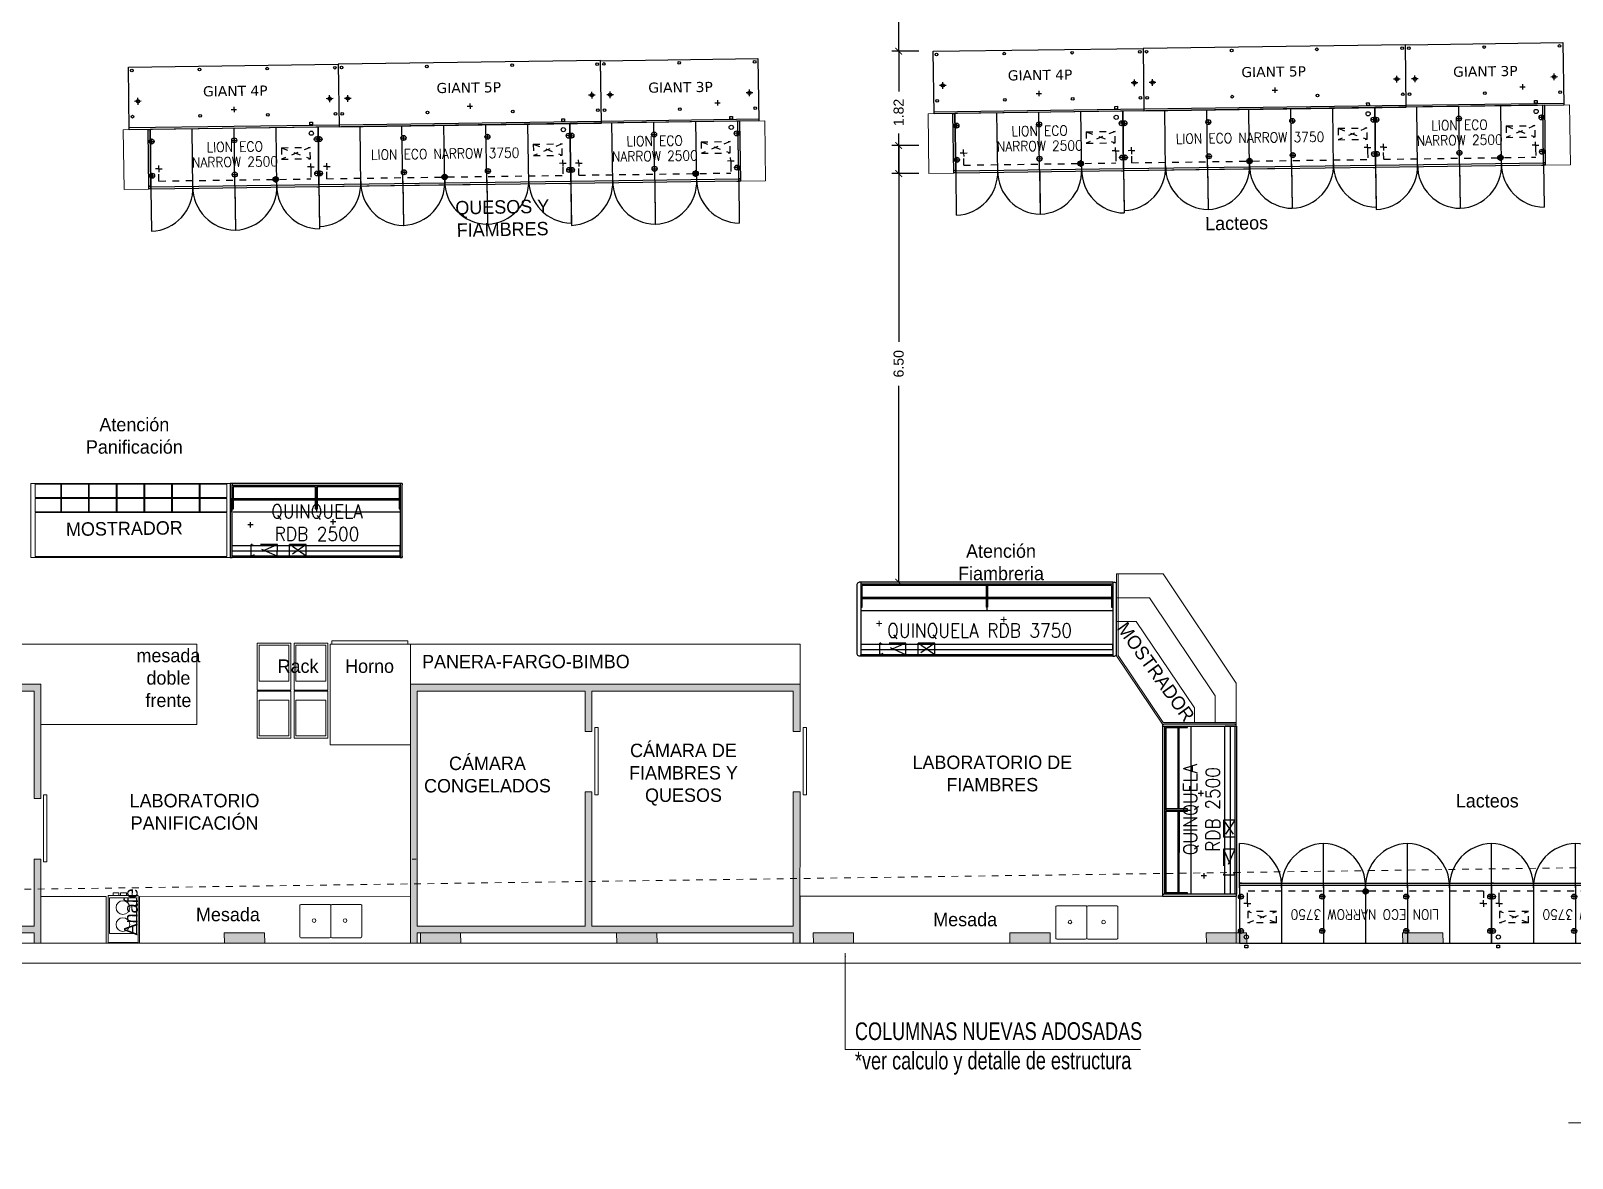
# Model space of a CAD drawing. Header units: inches. Extents: x 39 to 176, y 91 to 193.
# Drawn here: x 110.66 to 133.61, y 111.69 to 128.47 of the extents above; entities that cross this region are included whole.
import ezdxf
from ezdxf import colors
from ezdxf.entities.mleader import LeaderData, LeaderLine
from ezdxf.enums import TextEntityAlignment as Align
from ezdxf.math import Vec2, Vec3

# ---------------------------------------------------------------- set-up
doc = ezdxf.new("R2010")
doc.units = ezdxf.units.IN
doc.header["$MEASUREMENT"] = 0
for name, pattern in [('ACAD_ISO07W100', [3, 0, -3]), ('DASHED2', [0.375, 0.25, -0.125]), ('TRATTEGGIATA', [0.75, 0.5, -0.25]), ('TRATTEGGIATA2', [0.375, 0.25, -0.125])]:
    doc.linetypes.add(name, pattern=pattern)
for name, color, linetype, lineweight in [('00.EE. Cotas  0.05', 2, 'Continuous', 5), ('00.EE. Hach Gris 0.09', 252, 'Continuous', 9), ('00.EE. Hach Gris Oscuro 0.09', 252, 'Continuous', 9), ('00.EE. Hach rojo 0.13', 10, 'Continuous', 13), ('00.EE. Muebles 0.05', 6, 'Continuous', 5), ('00.EE. Proyecciones 0.09', 24, 'DASHED2', 9), ('00.EE. Textos 0.05', 7, 'Continuous', 5), ('000.mARQ. Hach Gris Oscur. 0.05', 252, 'Continuous', 5)]:
    doc.layers.add(name, color=color, linetype=linetype, lineweight=lineweight)
for name, color, linetype in [('BANCHI', 3, 'Continuous'), ('COSTAN-EXH-BLK-EXTERIOR', 3, 'Continuous'), ('COSTAN-EXH-COTAS', 7, 'Continuous'), ('COSTAN-EXH-Desagues', 1, 'Continuous'), ('DESAGUE', 4, 'TRATTEGGIATA'), ('DESAGUE AL PISO', 1, 'Continuous'), ('DESAGUE MAQUINA', 3, 'Continuous'), ('DESAGUE PISO', 7, 'TRATTEGGIATA'), ('ENTRADA DE FRIO', 2, 'Continuous'), ('GABINETE', 5, 'Continuous'), ('GOP', 1, 'Continuous'), ('LATERALES', 3, 'Continuous'), ('PATAS', 6, 'Continuous'), ('QUADRO_ELETTRICO', 8, 'Continuous'), ('SCARICHI', 3, 'Continuous'), ('TESTI20', 3, 'Continuous'), ('TETTO', 3, 'TRATTEGGIATA')]:
    doc.layers.add(name, color=color, linetype=linetype)
doc.styles.add('1_100', font='', dxfattribs={"height": 0.15})
doc.styles.add('1_500', font='', dxfattribs={"height": 1})
doc.styles.add('1_75', font='', dxfattribs={"height": 0.15})
doc.styles.add('numerorotulo', font='')
doc.styles.add('ROMANS20', font='romans.shx', dxfattribs={"width": 0.9, "height": 2})
doc.styles.get("Standard").update_dxf_attribs({"font": 'arial.ttf'})
doc.styles.add('TESTI15', font='romans.shx', dxfattribs={"width": 0.9, "height": 1.5})
doc.styles.get('1_100').set_extended_font_data('Arial Unicode MS')
doc.styles.get('1_500').set_extended_font_data('Arial Unicode MS')
doc.styles.get('1_75').set_extended_font_data('Arial Unicode MS')
doc.styles.get('numerorotulo').set_extended_font_data('Arial Black')
doc.dimstyles.new('1_100', dxfattribs={"dimtxt": 0.2, "dimasz": 0.1, "dimexe": 0.1, "dimexo": 0.1, "dimgap": 0.1, "dimtad": 0, "dimzin": 0, "dimdsep": 46, "dimtxsty": '1_100', "dimblk": 'ARCHTICK', "dimcen": 0.1, "dimadec": 0, "dimazin": 0, "dimtfac": 1, "dimtix": 1, "dimtmove": 2, "dimatfit": 3, "dimldrblk": 'OBLIQUE', "dimfxl": 1, "dimtolj": 1, "dimtzin": 0, "dimarcsym": 0})
doc.dimstyles.new('1_75', dxfattribs={"dimtxt": 0.15, "dimasz": 0.06, "dimexe": 0.075, "dimexo": 0.075, "dimgap": 0.075, "dimtad": 0, "dimzin": 0, "dimdsep": 46, "dimtxsty": '1_75', "dimblk": 'ARCHTICK', "dimcen": 0.075, "dimaunit": 1, "dimadec": 5, "dimazin": 0, "dimtfac": 1, "dimtix": 1, "dimtmove": 2, "dimatfit": 3, "dimfxl": 1, "dimtolj": 1, "dimtzin": 0, "dimarcsym": 0})

# ---------------------------------------------------------------- blocks, each defined once
blk = doc.blocks.new('COSTAN-REFERENCIA DE DESAGÜES')
at = {"layer": 'COSTAN-EXH-Desagues'}
blk.add_hatch(color=256, dxfattribs=at).paths.add_polyline_path([(40, 0, 1), (-40, 0, 1)])
blk.add_circle((0, 0), 40, dxfattribs=at)
blk = doc.blocks.new('LI_TL1_N_ECO 375')
at = {"layer": 'COSTAN-EXH-COTAS', "color": 1}
for p, q in [((625, -890), (625, 0)), ((1250, -855), (1250, 0)), ((1875, -890), (1875, 0)), ((2500, -855), (2500, 0)), ((3125, -890), (3125, 0)), ((3750, -855), (3750, 0))]:
    blk.add_line(p, q, dxfattribs=at)
at = {"layer": 'COSTAN-EXH-Desagues'}
for p, q in [((0, -855), (0, -1480)), ((1250, -820), (1250, -1480)), ((1250, -855), (1250, -1480)), ((2500, -820), (2500, -1480)), ((2500, -855), (2500, -1480)), ((3750, -820), (3750, -1480)), ((3750, -855), (3750, -1480))]:
    blk.add_line(p, q, dxfattribs=at)
for centre, start, end in [((-17, -838), 271.5602, 1.5602), ((1267, -838), 178.4398, 268.4398), ((1233, -838), 271.5602, 1.5602), ((2517, -838), 178.4398, 268.4398), ((2483, -838), 271.5602, 1.5602), ((3767, -838), 178.4398, 268.4398)]:
    blk.add_arc(centre, 643, start, end, dxfattribs=at)
at = {"layer": 'DESAGUE'}
for p, q in [((122, -770), (122, -645)), ((3635, -645), (3635, -770)), ((122, -770), (3635, -770))]:
    blk.add_line(p, q, dxfattribs=at)
at = {"layer": 'DESAGUE MAQUINA'}
for p, q in [((122, -590), (72, -590)), ((122, -590), (122, -540)), ((122, -590), (122, -640)), ((122, -590), (172, -590)), ((3635, -590), (3585, -590)), ((3635, -590), (3635, -540)), ((3635, -590), (3635, -640)), ((3635, -590), (3685, -590))]:
    blk.add_line(p, q, dxfattribs=at)
at = {"layer": 'DESAGUE PISO'}
for p, q in [((1925, -770), (1825, -770)), ((1875, -720), (1875, -820))]:
    blk.add_line(p, q, dxfattribs=at)
at = {"layer": 'ENTRADA DE FRIO'}
blk.add_lwpolyline([(3630, 73), (3670, 73), (3670, 33), (3630, 33)], close=True, dxfattribs=at)
blk.add_circle((3650, -90), 31, dxfattribs=at)
at = {"layer": 'GABINETE'}
for p, q in [((3750, 0), (0, 0)), ((0, 0), (0, -855)), ((0, -855), (3750, -855)), ((2500, -890), (0, -890))]:
    blk.add_line(p, q, dxfattribs=at)
at = {"layer": 'LATERALES', "color": 3, "linetype": 'ByBlock'}
blk.add_line((3750, -890), (0, -890), dxfattribs=at)
at = {"layer": 'LATERALES'}
blk.add_line((3720, -890), (3750, -890), dxfattribs=at)
at = {"layer": 'PATAS'}
for p, q in [((-18, -180), (58, -180)), ((20, -142), (20, -218)), ((1232, -180), (1308, -180)), ((1270, -142), (1270, -218)), ((2482, -180), (2558, -180)), ((2520, -142), (2520, -218)), ((3768, -180), (3692, -180)), ((3730, -142), (3730, -218)), ((20, -652), (20, -728)), ((1270, -652), (1270, -728)), ((2520, -652), (2520, -728)), ((3730, -652), (3730, -728)), ((-18, -690), (58, -690)), ((1232, -690), (1308, -690)), ((2482, -690), (2558, -690)), ((3768, -690), (3692, -690))]:
    blk.add_line(p, q, dxfattribs=at)
for centre in [(20, -180), (1270, -180), (2520, -180), (3730, -180), (20, -690), (1270, -690), (2520, -690), (3730, -690)]:
    blk.add_circle(centre, 37.6, dxfattribs=at)
at = {"layer": 'QUADRO_ELETTRICO', "linetype": 'TRATTEGGIATA2'}
for p, q in [((3200, -300), (3630, -300)), ((3200, -300), (3630, -470)), ((3630, -300), (3200, -470)), ((3200, -300), (3200, -470)), ((3630, -470), (3630, -300)), ((3200, -470), (3630, -470))]:
    blk.add_line(p, q, dxfattribs=at)
at = {"layer": 'COSTAN-EXH-Desagues'}
blk.add_blockref('COSTAN-REFERENCIA DE DESAGÜES', (1875, -770), dxfattribs=at)
at = {"layer": 'TESTI20', "style": 'TESTI15', "width": 0.9}
blk.add_text('LION ECO NARROW 3750', height=148, dxfattribs=at).set_placement((1887, -423), align=Align.MIDDLE)
blk = doc.blocks.new('LI_TL1_N_ ECO 250')
at = {"layer": 'COSTAN-EXH-COTAS', "color": 1}
for p, q in [((625, -890), (625, 0)), ((1250, -855), (1250, 0)), ((1875, -890), (1875, 0)), ((2500, -855), (2500, 0))]:
    blk.add_line(p, q, dxfattribs=at)
at = {"layer": 'COSTAN-EXH-Desagues'}
for p, q in [((0, -855), (0, -890)), ((0, -890), (0, -1515)), ((1250, -855), (1250, -1515)), ((1250, -890), (1250, -1515)), ((2500, -855), (2500, -1515))]:
    blk.add_line(p, q, dxfattribs=at)
for centre, start, end in [((-17, -873), 271.5602, 1.5602), ((1267, -873), 178.4398, 268.4398), ((1233, -873), 271.5602, 1.5602), ((2517, -873), 178.4398, 268.4398)]:
    blk.add_arc(centre, 643, start, end, dxfattribs=at)
at = {"layer": 'DESAGUE'}
for p, q in [((122, -770), (122, -645)), ((2385, -645), (2385, -770)), ((122, -770), (2385, -770))]:
    blk.add_line(p, q, dxfattribs=at)
at = {"layer": 'DESAGUE MAQUINA'}
for p, q in [((122, -590), (72, -590)), ((122, -590), (122, -540)), ((122, -590), (122, -640)), ((122, -590), (172, -590)), ((2385, -590), (2335, -590)), ((2385, -590), (2385, -540)), ((2385, -590), (2385, -640)), ((2385, -590), (2435, -590))]:
    blk.add_line(p, q, dxfattribs=at)
at = {"layer": 'DESAGUE PISO'}
for p, q in [((1910, -770), (1810, -770)), ((1860, -720), (1860, -820))]:
    blk.add_line(p, q, dxfattribs=at)
at = {"layer": 'ENTRADA DE FRIO'}
blk.add_lwpolyline([(2380, 73), (2420, 73), (2420, 33), (2380, 33)], close=True, dxfattribs=at)
blk.add_circle((2400, -90), 31, dxfattribs=at)
at = {"layer": 'GABINETE'}
for p, q in [((2500, 0), (0, 0)), ((0, 0), (0, -855)), ((0, -855), (2500, -855)), ((2500, -890), (0, -890))]:
    blk.add_line(p, q, dxfattribs=at)
at = {"layer": 'LATERALES'}
for p, q in [((2500, -890), (0, -890)), ((2470, -890), (2500, -890))]:
    blk.add_line(p, q, dxfattribs=at)
at = {"layer": 'PATAS'}
for p, q in [((-18, -180), (58, -180)), ((20, -142), (20, -218)), ((1212, -180), (1288, -180)), ((1250, -142), (1250, -218)), ((2518, -180), (2442, -180)), ((2480, -142), (2480, -218)), ((20, -652), (20, -728)), ((1250, -652), (1250, -728)), ((2480, -652), (2480, -728)), ((-18, -690), (58, -690)), ((1212, -690), (1288, -690)), ((2518, -690), (2442, -690))]:
    blk.add_line(p, q, dxfattribs=at)
for centre in [(20, -180), (1250, -180), (2480, -180), (20, -690), (1250, -690), (2480, -690)]:
    blk.add_circle(centre, 37.6, dxfattribs=at)
at = {"layer": 'QUADRO_ELETTRICO', "linetype": 'TRATTEGGIATA2'}
for p, q in [((1950, -300), (2380, -300)), ((1950, -300), (2380, -470)), ((2380, -300), (1950, -470)), ((1950, -300), (1950, -470)), ((2380, -470), (2380, -300)), ((1950, -470), (2380, -470))]:
    blk.add_line(p, q, dxfattribs=at)
at = {"layer": 'COSTAN-EXH-Desagues'}
blk.add_blockref('COSTAN-REFERENCIA DE DESAGÜES', (1860, -770), dxfattribs=at)
at = {"layer": 'TESTI20', "style": 'TESTI15', "width": 0.9}
for s, p in [('LION ECO', (1257, -276)), ('NARROW 2500', (1257, -501))]:
    blk.add_text(s, height=148, dxfattribs=at).set_placement(p, align=Align.MIDDLE)
blk = doc.blocks.new('LI_TL1_N_SX_30')
at = {"layer": 'BANCHI'}
blk.add_line((0, -8.5), (-0.15, -8.5), dxfattribs=at)
blk.add_lwpolyline([(0, -8.85), (-0.3, -8.85, 1.330334), (-0.3, -8.85), (-0.3, 0), (0, 0)], format="xyb", dxfattribs=at)
blk.add_arc((-0.15, -8.35), 0.15, 180, 270, dxfattribs=at)
at = {"layer": 'GOP'}
for p in [(0, -8.45), (0, -8.5)]:
    blk.add_line(p, (0, 0), dxfattribs=at)
at = {"layer": 'TETTO'}
blk.add_line((0, -8.85), (0, -8.45), dxfattribs=at)
blk = doc.blocks.new('LI_TL1_N_DX_30')
at = {"layer": 'BANCHI'}
blk.add_line((0, -8.5), (0.15, -8.5), dxfattribs=at)
blk.add_lwpolyline([(0, -8.85), (0.3, -8.85, -1.330334), (0.3, -8.85), (0.3, 0), (0, 0)], format="xyb", dxfattribs=at)
blk.add_arc((0.15, -8.35), 0.15, 270, 0, dxfattribs=at)
at = {"layer": 'GOP'}
for p in [(0, -8.45), (0, -8.5)]:
    blk.add_line(p, (0, 0), dxfattribs=at)
at = {"layer": 'TETTO'}
blk.add_line((0, -8.85), (0, -8.45), dxfattribs=at)
blk = doc.blocks.new('PIAZZOLLA LAT INT')
at = {"layer": 'BANCHI'}
for p, q in [((0, 0), (0, -1080)), ((30, 0), (0, 0)), ((30, -1100), (30, 0)), ((0, -1100), (0, -1080)), ((0, -1100), (30, -1100))]:
    blk.add_line(p, q, dxfattribs=at)
blk = doc.blocks.new('POSICION DE DESAGUE')
for p, q in [((-40, 0), (40, 0)), ((0, 40), (0, -40))]:
    blk.add_line(p, q)
blk = doc.blocks.new('DHGGFDH')
at = {"layer": 'BANCHI'}
for p, q in [((1279.397, 262.421), (1279.396, 261.996)), ((1281.927, 262.38), (1279.427, 262.389)), ((1280.666, 262.367), (1279.438, 262.371)), ((1279.444, 262.046), (1279.445, 262.371)), ((1280.659, 262.367), (1279.445, 262.371)), ((1280.659, 262.367), (1280.658, 262.042)), ((1280.677, 262.367), (1280.676, 261.992)), ((1281.909, 262.362), (1280.681, 262.367)), ((1280.694, 262.042), (1280.695, 262.367)), ((1281.909, 262.362), (1280.695, 262.367)), ((1281.909, 262.362), (1281.908, 262.037)), ((1279.426, 262.046), (1279.444, 262.046)), ((1280.658, 262.188), (1279.432, 262.193)), ((1280.658, 262.17), (1279.432, 262.175)), ((1280.658, 262.042), (1280.676, 262.042)), ((1280.676, 262.042), (1280.694, 262.042)), ((1281.921, 262.184), (1280.694, 262.188)), ((1281.921, 262.166), (1280.694, 262.17)), ((1281.908, 262.037), (1281.926, 262.037)), ((1280.676, 261.992), (1279.437, 261.996)), ((1281.926, 261.987), (1280.676, 261.992)), ((1281.923, 261.312), (1279.423, 261.321)), ((1281.924, 261.486), (1279.424, 261.495)), ((1281.924, 261.406), (1279.424, 261.415)), ((1281.923, 261.332), (1281.923, 261.312)), ((1281.953, 261.332), (1281.953, 261.312))]:
    blk.add_line(p, q, dxfattribs=at)
at = {"layer": 'COSTAN-EXH-Desagues'}
for p, q in [((1281.927, 262.412), (1279.427, 262.421)), ((1281.927, 262.412), (1281.752, 262.413)), ((1281.923, 261.332), (1281.924, 261.406)), ((1281.924, 261.406), (1281.924, 261.48))]:
    blk.add_line(p, q, dxfattribs=at)
at = {"layer": 'GOP'}
for p, q in [((1281.927, 262.412), (1281.923, 261.332)), ((1281.923, 261.332), (1279.423, 261.341))]:
    blk.add_line(p, q, dxfattribs=at)
at = {"layer": 'QUADRO_ELETTRICO', "linetype": 'TRATTEGGIATA2'}
for p, q in [((1279.703, 261.34), (1279.704, 261.51)), ((1280.094, 261.509), (1279.703, 261.34)), ((1280.093, 261.339), (1279.703, 261.34)), ((1280.094, 261.509), (1279.704, 261.51)), ((1280.093, 261.339), (1279.704, 261.51)), ((1280.093, 261.339), (1280.094, 261.509)), ((1280.273, 261.338), (1280.274, 261.508)), ((1280.524, 261.507), (1280.273, 261.338)), ((1280.523, 261.337), (1280.273, 261.338)), ((1280.524, 261.507), (1280.274, 261.508)), ((1280.523, 261.337), (1280.274, 261.508)), ((1280.523, 261.337), (1280.524, 261.507))]:
    blk.add_line(p, q, dxfattribs=at)
at = {"xscale": 0.001000000000000002, "yscale": 0.001000000000000002, "zscale": 0.001000000000000002, "rotation": 179.7946960346247}
for p in [(1279.423, 261.321), (1281.953, 261.312)]:
    blk.add_blockref('PIAZZOLLA LAT INT', p, dxfattribs=at)
at = {"layer": 'DESAGUE AL PISO', "xscale": 0.001000000000000002, "yscale": 0.001000000000000002, "zscale": 0.001000000000000002, "rotation": 179.7946960346247}
blk.add_blockref('POSICION DE DESAGUE', (1279.695, 261.806), dxfattribs=at)
at = {"layer": 'SCARICHI', "xscale": 0.001000000000000002, "yscale": 0.001000000000000002, "zscale": 0.001000000000000002, "rotation": 179.7946960346247}
blk.add_blockref('POSICION DE DESAGUE', (1280.925, 261.846), dxfattribs=at)
at = {"layer": 'TESTI20', "style": 'ROMANS20', "width": 0.9}
for s, p in [('QUINQUELA', (1280.686, 262.002)), ('RDB 2500', (1280.685, 261.666))]:
    blk.add_text(s, height=0.2055, rotation=359.7947, dxfattribs=at).set_placement(p, align=Align.MIDDLE_CENTER)
blk = doc.blocks.new('XDGVXFGVZXCGDF')
at = {"layer": '00.EE. Muebles 0.05'}
for points in [[(1277.975, 261.354), (1280.945, 261.354), (1280.945, 262.454), (1277.975, 262.454)], [(1278.038, 262.442), (1278.421, 262.442), (1278.421, 262.245), (1278.038, 262.245)], [(1278.433, 262.442), (1278.833, 262.442), (1278.833, 262.245), (1278.433, 262.245)], [(1278.845, 262.442), (1279.245, 262.442), (1279.245, 262.245), (1278.845, 262.245)], [(1279.258, 262.442), (1279.657, 262.442), (1279.657, 262.245), (1279.258, 262.245)], [(1279.67, 262.442), (1280.07, 262.442), (1280.07, 262.245), (1279.67, 262.245)], [(1280.082, 262.442), (1280.482, 262.442), (1280.482, 262.245), (1280.082, 262.245)], [(1280.495, 262.442), (1280.894, 262.442), (1280.894, 262.245), (1280.495, 262.245)], [(1278.421, 262.232), (1278.038, 262.232), (1278.038, 262.032), (1278.421, 262.032)], [(1278.038, 262.02), (1280.894, 262.02), (1280.894, 261.367), (1278.038, 261.367)], [(1278.833, 262.232), (1278.433, 262.232), (1278.433, 262.032), (1278.833, 262.032)], [(1279.245, 262.232), (1278.845, 262.232), (1278.845, 262.032), (1279.245, 262.032)], [(1279.657, 262.232), (1279.258, 262.232), (1279.258, 262.032), (1279.657, 262.032)], [(1280.07, 262.232), (1279.67, 262.232), (1279.67, 262.032), (1280.07, 262.032)], [(1280.482, 262.232), (1280.082, 262.232), (1280.082, 262.032), (1280.482, 262.032)], [(1280.894, 262.232), (1280.495, 262.232), (1280.495, 262.032), (1280.894, 262.032)]]:
    blk.add_lwpolyline(points, close=True, dxfattribs=at)
for points in [[(1278.421, 262.454), (1278.421, 262.032)], [(1278.433, 262.454), (1278.433, 262.032)], [(1278.833, 262.454), (1278.833, 262.032)], [(1278.845, 262.454), (1278.845, 262.032)], [(1279.245, 262.454), (1279.245, 262.032)], [(1279.258, 262.454), (1279.258, 262.032)], [(1279.657, 262.454), (1279.657, 262.032)], [(1279.67, 262.454), (1279.67, 262.032)], [(1280.07, 262.454), (1280.07, 262.032)], [(1280.082, 262.454), (1280.082, 262.032)], [(1280.482, 262.454), (1280.482, 262.032)], [(1280.495, 262.454), (1280.495, 262.032)]]:
    blk.add_lwpolyline(points, dxfattribs=at)
blk = doc.blocks.new('PIAZZOLLA STD SX')
at = {"layer": 'BANCHI'}
for p, q in [((0, 0), (-25, 0)), ((0, 0), (0, -20)), ((-55, -30), (-55, -1070)), ((-55, -30), (-55, -30)), ((-55, -1070), (-55, -1070)), ((0, -1100), (-25, -1100))]:
    blk.add_line(p, q, dxfattribs=at)
for centre, start, end in [((-23, -32), 93.1658, 176.8342), ((-23, -1068), 183.1658, 266.8342)]:
    blk.add_arc(centre, 31.8, start, end, dxfattribs=at)
at = {"layer": 'GOP'}
blk.add_line((0, -1100), (0, -20), dxfattribs=at)
blk = doc.blocks.new('dfgdfsg')
for p, q in [((1277.038, 251.561), (1276.958, 251.561)), ((1276.998, 251.521), (1276.998, 251.601)), ((1278.893, 251.62), (1278.813, 251.62)), ((1278.853, 251.58), (1278.853, 251.66))]:
    blk.add_line(p, q)
at = {"layer": 'BANCHI'}
for p, q in [((1280.478, 252.175), (1276.728, 252.175)), ((1280.46, 252.125, 7.689), (1276.746, 252.125, 7.689)), ((1276.746, 251.8, 7.689), (1276.746, 252.125, 7.689)), ((1278.594, 251.946, 7.689), (1276.746, 251.946, 7.689)), ((1278.594, 251.928, 7.689), (1276.746, 251.928, 7.689)), ((1278.594, 252.125, 7.689), (1278.594, 251.8, 7.689)), ((1278.603, 252.125, 7.689), (1278.603, 251.75, 7.689)), ((1278.612, 252.125, 7.689), (1278.612, 251.8, 7.689)), ((1280.46, 251.946, 7.689), (1278.612, 251.946, 7.689)), ((1280.46, 251.928, 7.689), (1278.612, 251.928, 7.689)), ((1280.46, 252.125, 7.689), (1280.46, 251.8, 7.689)), ((1276.728, 251.8, 7.689), (1276.746, 251.8, 7.689)), ((1280.478, 251.75, 7.689), (1276.728, 251.75, 7.689)), ((1278.612, 251.8, 7.689), (1278.594, 251.8, 7.689)), ((1280.46, 251.8, 7.689), (1280.478, 251.8, 7.689)), ((1280.46, 251.8, 7.689), (1280.478, 251.8, 7.689)), ((1280.478, 251.249), (1276.728, 251.249)), ((1280.478, 251.169), (1276.728, 251.169)), ((1276.728, 251.095), (1276.728, 251.075)), ((1280.478, 251.075), (1276.728, 251.075)), ((1280.478, 251.095), (1280.478, 251.075))]:
    blk.add_line(p, q, dxfattribs=at)
at = {"layer": 'COSTAN-EXH-Desagues'}
blk.add_line((1280.478, 251.169), (1280.478, 251.243), dxfattribs=at)
at = {"layer": 'GOP'}
for p, q in [((1276.728, 252.175), (1276.728, 251.095)), ((1280.478, 252.175), (1280.478, 251.095)), ((1280.478, 252.143), (1276.728, 252.143)), ((1280.478, 251.095), (1276.728, 251.095))]:
    blk.add_line(p, q, dxfattribs=at)
at = {"layer": 'QUADRO_ELETTRICO', "linetype": 'TRATTEGGIATA2'}
for p, q in [((1277.008, 251.095), (1277.008, 251.265)), ((1277.398, 251.265), (1277.008, 251.265)), ((1277.398, 251.265), (1277.008, 251.095)), ((1277.398, 251.095), (1277.008, 251.265)), ((1277.398, 251.095), (1277.398, 251.265)), ((1277.578, 251.095), (1277.578, 251.265)), ((1277.828, 251.265), (1277.578, 251.265)), ((1277.828, 251.265), (1277.578, 251.095)), ((1277.828, 251.095), (1277.578, 251.265)), ((1277.828, 251.095), (1277.828, 251.265)), ((1277.398, 251.095), (1277.008, 251.095)), ((1277.828, 251.095), (1277.578, 251.095))]:
    blk.add_line(p, q, dxfattribs=at)
at = {"yscale": 0.001, "zscale": 0.001}
for p, xscale, rotation in [((1276.728, 251.075), -0.001, 180), ((1280.478, 251.075), 0.001, 179.9999999999974)]:
    blk.add_blockref('PIAZZOLLA STD SX', p, dxfattribs=dict(at, xscale=xscale, rotation=rotation))
at = {"layer": 'TESTI20', "style": 'ROMANS20', "width": 0.9}
blk.add_text('QUINQUELA RDB 3750', height=0.20551, rotation=0, dxfattribs=at).set_placement((1278.494, 251.455), align=Align.MIDDLE_CENTER)
blk = doc.blocks.new('hhhytytyt')
at = {"layer": '00.EE. Muebles 0.05'}
for p, q in [((1294.135, 259.466), (1294.137, 260.687, -7.689)), ((1294.16, 259.474), (1294.16, 260.687)), ((1294.819, 258.452), (1295.919, 258.452)), ((1294.832, 258.477), (1295.919, 258.477))]:
    blk.add_line(p, q, dxfattribs=at)
at = {"layer": '00.EE. Muebles 0.05', "elevation": -7.689}
for points in [[(1294.137, 260.687), (1294.828, 260.687), (1295.919, 259.061)], [(1294.135, 260.331), (1294.627, 260.331), (1295.605, 258.875)], [(1294.135, 259.98), (1294.429, 259.98), (1295.295, 258.692)]]:
    blk.add_lwpolyline(points, dxfattribs=at)
at = {"layer": '00.EE. Muebles 0.05'}
for points in [[(1294.08, 259.465), (1294.08, 259.465)], [(1294.135, 259.466), (1294.819, 258.452)], [(1294.16, 259.474), (1294.832, 258.477)], [(1295.919, 259.061), (1295.919, 258.448)], [(1295.605, 258.875), (1295.605, 258.477)], [(1295.295, 258.692), (1295.294, 258.477)], [(1295.294, 258.452), (1295.294, 258.451)], [(1295.605, 258.452), (1295.605, 258.452)]]:
    blk.add_lwpolyline(points, dxfattribs=at)
blk = doc.blocks.new('_ArchTick')
at = {"color": 0, "linetype": 'ByBlock', "const_width": 0.15}
blk.add_lwpolyline([(-0.5, -0.5), (0.5, 0.5)], dxfattribs=at)
blk = doc.blocks.new('_DotSmall')
at = {"color": 0, "linetype": 'ByBlock', "const_width": 0.5}
blk.add_lwpolyline([(-0.0625, 0, 1), (0.0625, 0, 1)], format="xyb", close=True, dxfattribs=at)
blk = doc.blocks.new('s1d23f1sd2f123sd13sd1f')
at = {"layer": '00.EE. Proyecciones 0.09', "linetype": 'ACAD_ISO07W100', "ltscale": 0.0005}
blk.add_lwpolyline([(-357.328, 360.015), (-341.652, 359.798), (-341.834, 346.702), (-256.724, 345.521)], dxfattribs=at)
blk = doc.blocks.new('GIANT_4P')
for p, q in [((0.185, -0.51), (0.085, -0.51)), ((0.135, -0.56), (0.135, -0.46)), ((3.039, -0.51), (2.939, -0.51)), ((2.989, -0.56), (2.989, -0.46)), ((0, -0.9), (3.124, -0.9))]:
    blk.add_line(p, q)
for centre, radius in [((0.05, -0.05), 0.02), ((1.058, -0.05), 0.02), ((2.066, -0.05), 0.02), ((3.074, -0.05), 0.02), ((0.135, -0.51), 0.025), ((2.989, -0.51), 0.025), ((0.05, -0.737), 0.02), ((1.058, -0.737), 0.02), ((2.066, -0.737), 0.02), ((3.074, -0.737), 0.02)]:
    blk.add_circle(centre, radius)
at = {"layer": 'COSTAN-EXH-BLK-EXTERIOR'}
blk.add_lwpolyline([(0, 0), (3.124, 0), (3.124, -0.93), (0, -0.93), (0, 0)], dxfattribs=at)
at = {"xscale": 0.001, "yscale": 0.001, "zscale": 0.001}
blk.add_blockref('POSICION DE DESAGUE', (1.562, -0.65), dxfattribs=at)
at = {"color": 7, "insert": (1.105, -0.3), "char_height": 0.15, "width": 2.20503, "attachment_point": 1}
blk.add_mtext('{\\fVerdana|b0|i0|c0|p34;GIANT 4P}', dxfattribs=at)
blk = doc.blocks.new('GIANT_5P')
for p, q in [((0.185, -0.51), (0.085, -0.51)), ((0.135, -0.56), (0.135, -0.46)), ((3.82, -0.51), (3.72, -0.51)), ((3.77, -0.56), (3.77, -0.46)), ((0, -0.9), (3.905, -0.9))]:
    blk.add_line(p, q)
for centre, radius in [((0.05, -0.05), 0.02), ((1.318, -0.05), 0.02), ((2.587, -0.05), 0.02), ((3.855, -0.05), 0.02), ((0.135, -0.51), 0.025), ((3.77, -0.51), 0.025), ((0.05, -0.737), 0.02), ((1.318, -0.737), 0.02), ((2.587, -0.737), 0.02), ((3.855, -0.737), 0.02)]:
    blk.add_circle(centre, radius)
at = {"layer": 'COSTAN-EXH-BLK-EXTERIOR'}
blk.add_lwpolyline([(0, -0.93), (3.905, -0.93), (3.905, 0), (0, 0), (0, -0.93)], dxfattribs=at)
at = {"xscale": 0.001, "yscale": 0.001, "zscale": 0.001}
blk.add_blockref('POSICION DE DESAGUE', (1.952, -0.65), dxfattribs=at)
at = {"color": 7, "insert": (1.458, -0.299), "char_height": 0.15, "width": 1.45386, "attachment_point": 1}
blk.add_mtext('{\\fVerdana|b0|i0|c0|p34;GIANT 5P}', dxfattribs=at)
blk = doc.blocks.new('GIANT_3P')
for p, q in [((0.185, -0.51), (0.085, -0.51)), ((0.135, -0.56), (0.135, -0.46)), ((2.258, -0.51), (2.158, -0.51)), ((2.208, -0.56), (2.208, -0.46)), ((0, -0.9), (2.343, -0.9))]:
    blk.add_line(p, q)
for centre, radius in [((0.05, -0.05), 0.02), ((1.171, -0.05), 0.02), ((2.293, -0.05), 0.02), ((0.135, -0.51), 0.025), ((2.208, -0.51), 0.025), ((0.05, -0.737), 0.02), ((1.171, -0.737), 0.02), ((2.293, -0.737), 0.02)]:
    blk.add_circle(centre, radius)
at = {"layer": 'COSTAN-EXH-BLK-EXTERIOR'}
blk.add_lwpolyline([(0, 0), (2.343, 0), (2.343, -0.93), (0, -0.93), (0, 0)], dxfattribs=at)
at = {"xscale": 0.001, "yscale": 0.001, "zscale": 0.001}
blk.add_blockref('POSICION DE DESAGUE', (1.732, -0.65), dxfattribs=at)
at = {"color": 7, "insert": (0.704, -0.337), "char_height": 0.15, "width": 2.34604, "attachment_point": 1}
blk.add_mtext('{\\fVerdana|b0|i0|c0|p34;GIANT 3P}', dxfattribs=at)
blk = doc.blocks.new('*D111')
at = {"layer": '00.EE. Cotas  0.05', "color": 0, "lineweight": -2, "transparency": 16777216}
for p, q in [((123.685, 130.304), (123.48, 130.304)), ((123.58, 130.304), (123.58, 129.551)), ((123.58, 128.169), (123.58, 128.922)), ((123.88, 128.169), (123.48, 128.169))]:
    blk.add_line(p, q, dxfattribs=at)
at = {"layer": 'Defpoints', "color": 0, "transparency": 16777216}
for p in [(123.785, 130.304), (123.58, 128.169), (124.094, 128.169)]:
    blk.add_point(p, dxfattribs=at)
at = {"layer": '00.EE. Cotas  0.05', "color": 0, "lineweight": -2, "transparency": 16777216, "xscale": 0.1, "yscale": 0.1, "zscale": 0.1}
for p, rotation in [((123.58, 130.304), 90), ((123.58, 128.169), 270)]:
    blk.add_blockref('_ArchTick', p, dxfattribs=dict(at, rotation=rotation))
at = {"layer": '00.EE. Cotas  0.05', "color": 0, "transparency": 16777216, "insert": (123.58, 129.236), "char_height": 0.15, "attachment_point": 5, "rotation": 90, "style": '1_100'}
blk.add_mtext('\\A1;2.13', dxfattribs=at)
blk = doc.blocks.new('_Oblique')
blk = doc.blocks.new('*D112')
at = {"layer": '00.EE. Cotas  0.05', "color": 0, "lineweight": -2, "transparency": 16777216}
for p, q in [((123.88, 128.169), (123.48, 128.169)), ((123.58, 128.169), (123.58, 127.572)), ((123.58, 126.348), (123.58, 126.944)), ((123.88, 126.348), (123.48, 126.348))]:
    blk.add_line(p, q, dxfattribs=at)
at = {"layer": 'Defpoints', "color": 0, "transparency": 16777216}
for p in [(124.094, 128.169), (123.58, 126.348), (124.03, 126.348)]:
    blk.add_point(p, dxfattribs=at)
at = {"layer": '00.EE. Cotas  0.05', "color": 0, "lineweight": -2, "transparency": 16777216, "xscale": 0.1, "yscale": 0.1, "zscale": 0.1}
for p, rotation in [((123.58, 128.169), 90), ((123.58, 126.348), 270)]:
    blk.add_blockref('_ArchTick', p, dxfattribs=dict(at, rotation=rotation))
at = {"layer": '00.EE. Cotas  0.05', "color": 0, "transparency": 16777216, "insert": (123.58, 127.258), "char_height": 0.15, "attachment_point": 5, "rotation": 90, "style": '1_100'}
blk.add_mtext('\\A1;1.82', dxfattribs=at)
blk = doc.blocks.new('*D113')
at = {"layer": '00.EE. Cotas  0.05', "color": 0, "lineweight": -2, "transparency": 16777216}
for p, q in [((123.88, 126.768), (123.48, 126.768)), ((123.58, 126.768), (123.58, 123.846)), ((123.58, 120.267), (123.58, 123.189)), ((123.88, 120.267), (123.48, 120.267))]:
    blk.add_line(p, q, dxfattribs=at)
at = {"layer": 'Defpoints', "color": 0, "transparency": 16777216}
for p in [(124.03, 126.768), (123.58, 120.267), (124.03, 120.267)]:
    blk.add_point(p, dxfattribs=at)
at = {"layer": '00.EE. Cotas  0.05', "color": 0, "lineweight": -2, "transparency": 16777216, "xscale": 0.1, "yscale": 0.1, "zscale": 0.1}
for p, rotation in [((123.58, 126.768), 90), ((123.58, 120.267), 270)]:
    blk.add_blockref('_ArchTick', p, dxfattribs=dict(at, rotation=rotation))
at = {"layer": '00.EE. Cotas  0.05', "color": 0, "transparency": 16777216, "insert": (123.58, 123.518), "char_height": 0.15, "attachment_point": 5, "rotation": 90, "style": '1_100'}
blk.add_mtext('\\A1;6.50', dxfattribs=at)
blk = doc.blocks.new('hhgfhfgh')
at = {"layer": '000.mARQ. Hach Gris Oscur. 0.05'}
h = blk.add_hatch(dxfattribs=at)
h.set_pattern_fill('HONEY', color=256, scale=0.3)
h.set_pattern_definition([(0, (175.15, -150), (0.05625, 0.03247595264), [0.0375, -0.075]), (120, (175.15, -150), (-0.05625, 0.03247595264), [0.0375, -0.075]), (60, (175.15, -150), (1e-17, 0.0649519053), [-0.075, 0.0375])])
h.paths.add_polyline_path([(1461.225, 108.765), (1461.325, 108.765), (1461.325, 109.365), (1464.325, 109.365), (1464.325, 108.765), (1464.425, 108.765), (1464.425, 109.465), (1458.625, 109.465), (1458.625, 106.865), (1458.725, 106.865), (1458.725, 109.365), (1461.225, 109.365)])
h.paths.add_polyline_path([(1461.325, 107.865), (1461.225, 107.865), (1461.225, 105.865), (1458.725, 105.865), (1458.725, 106.865), (1458.625, 106.865), (1458.625, 105.615), (1458.725, 105.615), (1458.725, 105.765), (1464.325, 105.765), (1464.325, 105.615), (1464.425, 105.615), (1464.425, 107.865), (1464.325, 107.865), (1464.325, 105.865), (1461.325, 105.865)])
h.paths.add_polyline_path([(1441.825, 105.765), (1441.825, 105.615), (1441.925, 105.615), (1441.925, 107.365), (1441.825, 107.365), (1441.825, 105.865), (1437.825, 105.865), (1437.825, 109.365), (1441.825, 109.365), (1441.825, 108.265), (1441.925, 108.265), (1441.925, 109.465), (1437.725, 109.465), (1437.725, 105.865), (1431.225, 105.865), (1431.225, 108.465), (1431.125, 108.465), (1431.125, 105.865), (1425.125, 105.865), (1425.125, 109.965), (1431.125, 109.965), (1431.125, 109.365), (1431.225, 109.365), (1431.225, 109.965), (1431.225, 110.065), (1425.025, 110.065), (1425.025, 105.765)])
h.paths.add_polyline_path([(1449.825, 105.865), (1449.825, 105.765), (1453.025, 105.765), (1453.025, 105.615), (1453.125, 105.615), (1453.125, 106.865), (1453.025, 106.865), (1453.025, 105.865), (1450.025, 105.865), (1450.025, 109.365), (1453.025, 109.365), (1453.025, 107.765), (1453.125, 107.765), (1453.125, 109.465), (1449.925, 109.465), (1449.925, 105.865)])
h = blk.add_hatch(color=256, dxfattribs=at)
h.dxf.hatch_style = 1
h.paths.add_polyline_path([(1455.854, 105.765), (1456.454, 105.765), (1456.456, 105.615), (1455.856, 105.615)])
h = blk.add_hatch(color=256, dxfattribs=at)
h.dxf.hatch_style = 1
h.paths.add_polyline_path([(1458.773, 105.765), (1459.373, 105.765), (1459.375, 105.615), (1458.775, 105.615)])
h = blk.add_hatch(color=256, dxfattribs=at)
h.dxf.hatch_style = 1
h.paths.add_polyline_path([(1461.695, 105.765), (1462.294, 105.765), (1462.297, 105.615), (1461.697, 105.615)])
h = blk.add_hatch(color=256, dxfattribs=at)
h.dxf.hatch_style = 1
h.paths.add_polyline_path([(1464.621, 105.765), (1465.221, 105.765), (1465.223, 105.615), (1464.623, 105.615)])
h = blk.add_hatch(color=256, dxfattribs=at)
h.dxf.hatch_style = 1
h.paths.add_polyline_path([(1467.546, 105.765), (1468.146, 105.765), (1468.148, 105.615), (1467.548, 105.615)])
h = blk.add_hatch(color=256, dxfattribs=at)
h.dxf.hatch_style = 1
h.paths.add_polyline_path([(1470.472, 105.765), (1471.071, 105.765), (1471.074, 105.615), (1470.474, 105.615)])
h = blk.add_hatch(color=256, dxfattribs=at)
h.dxf.hatch_style = 1
h.paths.add_polyline_path([(1473.394, 105.765), (1473.994, 105.765), (1473.996, 105.615), (1473.396, 105.615)])
at = {"layer": '00.EE. Hach Gris 0.09'}
blk.add_line((1461.246, 107.865), (1461.291, 107.865), dxfattribs=at)
at = {"layer": '000.mARQ. Hach Gris Oscur. 0.05'}
blk.add_line((1461.225, 108.765), (1461.325, 108.765), dxfattribs=at)
for points in [[(1479.513, 103.846), (1489.581, 103.867), (1489.576, 104.169), (1488.576, 104.166), (1488.469, 104.166), (1482.768, 104.153), (1482.618, 104.153), (1479.513, 104.148), (1479.513, 105.615), (1478.598, 105.615), (1478.498, 105.615), (1456.144, 105.615), (1424.783, 105.615), (1425.474, 118.006), (1386.83, 117.478), (1386.623, 126.36), (1386.463, 133.356), (1386.313, 133.354), (1386.687, 117.178), (1425.006, 117.701), (1424.315, 105.315), (1456.144, 105.315), (1479.175, 105.315), (1479.175, 103.846)], [(1457.429, 108.565), (1458.625, 108.565), (1458.625, 110.065), (1458.585, 110.065), (1458.585, 110.113), (1457.455, 110.113), (1457.455, 110.065), (1457.429, 110.065), (1457.429, 108.565), (1457.429, 110.065), (1458.625, 110.065)], [(1458.625, 109.465), (1464.425, 109.465), (1464.425, 110.065), (1458.625, 110.065), (1458.625, 109.465)], [(1453.125, 105.765), (1453.125, 106.865), (1453.025, 106.865), (1453.025, 105.865), (1450.025, 105.865), (1450.025, 109.365), (1453.025, 109.365), (1453.025, 107.765), (1453.125, 107.765), (1453.125, 109.465), (1449.925, 109.465), (1449.925, 105.865)], [(1461.325, 108.765), (1461.325, 109.365), (1464.325, 109.365), (1464.325, 108.765), (1464.425, 108.765), (1464.425, 109.465), (1458.625, 109.465), (1458.625, 106.865)], [(1458.725, 106.865), (1458.725, 109.365), (1461.225, 109.365), (1461.225, 108.765)], [(1458.625, 105.765), (1458.625, 105.615), (1458.725, 105.615), (1458.725, 105.765), (1464.325, 105.765), (1464.325, 105.615), (1464.422, 105.615), (1464.425, 107.865), (1464.325, 107.865), (1464.325, 105.865), (1461.325, 105.865), (1461.325, 107.865), (1461.225, 107.865), (1461.225, 105.865), (1458.725, 105.865), (1458.725, 106.865)], [(1458.625, 106.865), (1458.625, 105.765)], [(1458.711, 106.865), (1458.651, 106.865)], [(1458.651, 106.865), (1458.711, 106.865)], [(1449.925, 105.765), (1453.025, 105.765)], [(1453.025, 105.765), (1453.025, 105.615)], [(1453.125, 105.765), (1453.125, 105.615)], [(1458.625, 105.765), (1458.625, 105.615)]]:
    blk.add_lwpolyline(points, dxfattribs=at)
for points in [[(1455.446, 108.865), (1453.125, 108.865), (1453.125, 109.465), (1449.925, 109.465), (1449.925, 108.865), (1448.671, 108.865), (1448.671, 110.065), (1455.446, 110.065)], [(1456.846, 110.078), (1456.346, 110.078), (1456.346, 109.378), (1456.846, 109.378)], [(1456.372, 109.512), (1456.372, 110.046), (1456.815, 110.046), (1456.815, 109.512)], [(1457.395, 110.078), (1456.895, 110.078), (1456.895, 109.378), (1457.395, 109.378)], [(1456.921, 109.512), (1456.921, 110.046), (1457.364, 110.046), (1457.364, 109.512)], [(1456.846, 108.665), (1456.346, 108.665), (1456.346, 109.365), (1456.846, 109.365)], [(1456.372, 109.231), (1456.372, 108.697), (1456.815, 108.697), (1456.815, 109.231)], [(1457.395, 108.665), (1456.895, 108.665), (1456.895, 109.365), (1457.395, 109.365)], [(1456.921, 109.231), (1456.921, 108.697), (1457.364, 108.697), (1457.364, 109.231)], [(1461.372, 108.822), (1461.422, 108.822), (1461.422, 107.822), (1461.372, 107.822)], [(1464.472, 108.822), (1464.522, 108.822), (1464.522, 107.822), (1464.472, 107.822)], [(1453.162, 107.822), (1453.212, 107.822), (1453.212, 106.822), (1453.162, 106.822)], [(1454.098, 106.309), (1453.125, 106.309), (1453.125, 105.615), (1454.098, 105.615)], [(1454.572, 106.323), (1454.125, 106.323), (1454.125, 105.623), (1454.572, 105.623)], [(1454.144, 105.756), (1454.549, 105.756), (1454.549, 106.289), (1454.144, 106.289)], [(1454.2, 106.323), (1454.287, 106.323), (1454.287, 106.36), (1454.2, 106.36)], [(1454.312, 106.323), (1454.399, 106.323), (1454.399, 106.36), (1454.312, 106.36)], [(1454.593, 106.309), (1458.625, 106.313), (1458.625, 105.615), (1454.593, 105.611)], [(1464.425, 106.313), (1470.919, 106.313), (1470.919, 105.615), (1464.425, 105.615)], [(1455.854, 105.765), (1456.454, 105.765), (1456.456, 105.615), (1455.856, 105.615)], [(1458.773, 105.765), (1459.373, 105.765), (1459.375, 105.615), (1458.775, 105.615)], [(1461.695, 105.765), (1462.294, 105.765), (1462.297, 105.615), (1461.697, 105.615)], [(1464.621, 105.765), (1465.221, 105.765), (1465.223, 105.615), (1464.623, 105.615)], [(1467.546, 105.765), (1468.146, 105.765), (1468.148, 105.615), (1467.548, 105.615)], [(1470.472, 105.765), (1471.071, 105.765), (1471.074, 105.615), (1470.474, 105.615)], [(1473.394, 105.765), (1473.994, 105.765), (1473.996, 105.615), (1473.396, 105.615)]]:
    blk.add_lwpolyline(points, close=True, dxfattribs=at)
for points in [[(1456.98, 105.713, 0.415055), (1457, 105.693), (1457.421, 105.693, 0.414195), (1457.441, 105.714), (1457.441, 106.169, 0.414233), (1457.421, 106.189), (1457.211, 106.189), (1457, 106.189, 0.414233), (1456.98, 106.169)], [(1457.441, 105.713, 0.415055), (1457.461, 105.693), (1457.882, 105.694, 0.414195), (1457.902, 105.714), (1457.902, 106.169, 0.414233), (1457.882, 106.189), (1457.672, 106.189), (1457.461, 106.189, 0.414233), (1457.441, 106.169)], [(1468.233, 105.692, 0.415055), (1468.253, 105.672), (1468.674, 105.673, 0.414195), (1468.694, 105.693), (1468.694, 106.149, 0.414233), (1468.674, 106.168), (1468.464, 106.168), (1468.253, 106.168, 0.414233), (1468.233, 106.149)], [(1469.155, 105.692, -0.415055), (1469.135, 105.672), (1468.714, 105.673, -0.414195), (1468.694, 105.693), (1468.694, 106.149, -0.414233), (1468.714, 106.168), (1468.924, 106.168), (1469.135, 106.168, -0.414233), (1469.155, 106.149)], [(1457.164, 105.948, -1), (1457.219, 105.948, -1)], [(1457.625, 105.948, -1), (1457.68, 105.948, -1)], [(1468.417, 105.927, -1), (1468.471, 105.927, -1)], [(1468.971, 105.927, 1), (1468.916, 105.927, 1)]]:
    blk.add_lwpolyline(points, format="xyb", close=True, dxfattribs=at)
for centre in [(1454.346, 106.143), (1454.346, 105.889)]:
    blk.add_circle(centre, 0.102, dxfattribs=at)
at = {"layer": '000.mARQ. Hach Gris Oscur. 0.05', "char_height": 0.2, "attachment_point": 5, "style": '1_500'}
for s, insert, width, rotation in [('{\\fCentury Gothic|b0|i0|c0|p34;Atención Panificación}', (1454.516, 113.163), 2.21658, 0.0324), ('{\\fCentury Gothic|b0|i0|c0|p34;Atención Fiambreria}', (1467.416, 111.28), 2.21658, 0.0324), ('{\\fCentury Gothic|b0|i0|c0|p34;mesada \\Pdoble \\Pfrente}', (1455.023, 109.559), 2.21658, 0.0324), ('{\\fCentury Gothic|b0|i0|c0|p34;PANERA-FARGO-BIMBO}', (1460.344, 109.802), 2.21658, 0.0324), ('{\\fCentury Gothic|b0|i0|c0|p34;Rack}', (1456.953, 109.734), 2.21658, 0.0324), ('{\\fCentury Gothic|b0|i0|c0|p34;Horno}', (1458.017, 109.734), 2.21658, 0.0324), ('{\\fCentury Gothic|b0|i0|c0|p34;CÁMARA DE FIAMBRES Y QUESOS }', (1462.69, 108.121), 2.21658, 0.0324), ('{\\fCentury Gothic|b0|i0|c0|p34;CÁMARA CONGELADOS }', (1459.772, 108.121), 2.21658, 0.0324), ('{\\fCentury Gothic|b0|i0|c0|p34;LABORATORIO DE \\PFIAMBRES}', (1467.287, 108.136), 2.85505, 0.0324), ('{\\fCentury Gothic|b0|i0|c0|p34;LABORATORIO PANIFICACIÓN}', (1455.412, 107.566), 2.21658, 0.0324), ('{\\fCentury Gothic|b0|i0|c0|p34;Anafe}', (1454.464, 106.078), 2.21658, 89.5181), ('{\\fCentury Gothic|b0|i0|c0|p34;Mesada }', (1455.909, 106.038), 2.21658, 0.0324), ('{\\fCentury Gothic|b0|i0|c0|p34;Mesada}', (1466.883, 105.963), 2.21658, 0.0324)]:
    blk.add_mtext(s, dxfattribs=dict(at, insert=insert, width=width, rotation=rotation))
at = {"layer": '000.mARQ. Hach Gris Oscur. 0.05', "insert": (1465.242, 104.433), "char_height": 0.2625, "attachment_point": 1, "rotation": 0.0437, "style": 'numerorotulo'}
for s in ['{\\fSwis721 LtCn BT|b0|i0|c0|p34;COLUMNAS NUEVAS ADOSADAS\\P*ver calculo y detalle de estructura}', '{\\fSwis721 LtCn BT|b0|i0|c0|p34;COLUMNAS NUEVAS ADOSADAS}']:
    blk.add_mtext_dynamic_manual_height_columns(s, width=5.17955, gutter_width=0.75, heights=[0], dxfattribs=at)
at = {"layer": '000.mARQ. Hach Gris Oscur. 0.05'}
blk.add_leader([(1465.099, 105.465), (1465.099, 104.029), (1469.492, 104.029)], dimstyle='1_75', dxfattribs=at)
blk.add_leader([(1465.099, 105.465), (1465.099, 104.029), (1469.492, 104.029)], dimstyle='1_75', dxfattribs=at)
ml = blk.add_multileader_mtext('Standard', dxfattribs=at)
ml.set_content('', color=256)
ml.set_leader_properties()
ml.set_arrow_properties(name='DOTSMALL')
ml.build(insert=Vec2(0, 0))
ml.multileader.update_dxf_attribs({"dogleg_length": 0.36, "arrow_head_size": 0.18})
ctx = ml.context
ctx.base_point, ctx.char_height, ctx.arrow_head_size, ctx.landing_gap_size, ctx.plane_origin = Vec3(1475.683, 102.94), 0.18, 0.18, 0.09, Vec3(1480.869, 101.606)
ctx.text_align_type = 2
notes = []
notes.append((ctx, [(0, (1, 1, 0), (1480.869, 102.94), (-1, 0), 5.005, [(0, [(1480.869, 102.469)], 0, [])])]))
ctx.mtext.insert, ctx.mtext.alignment, ctx.mtext.flow_direction = Vec3(1475.773, 103.03), 3, 5
for ctx, leaders in notes:
    for number, flags, end, landing, length, lines in leaders:
        leader = LeaderData()
        leader.index, (leader.has_last_leader_line, leader.has_dogleg_vector, leader.attachment_direction) = number, flags
        leader.last_leader_point, leader.dogleg_vector, leader.dogleg_length = Vec3(end), Vec3(landing), length
        for number, points, colour, breaks in lines:
            line = LeaderLine()
            line.index, line.vertices, line.color, line.breaks = number, Vec3.list(points), colors.encode_raw_color(colour), breaks
            leader.lines.append(line)
        ctx.leaders.append(leader)

msp = doc.modelspace()

# ---------------------------------------------------------------- linework, layer by layer
at = {"layer": '00.EE. Muebles 0.05'}
for points in [[(133.196, 127.365), (133.566, 127.37), (133.579, 126.48), (133.209, 126.475)], [(121.217, 127.128), (121.587, 127.133), (121.599, 126.243), (121.229, 126.238)], [(124.017, 127.237), (124.387, 127.243), (124.4, 126.353), (124.03, 126.348)], [(112.037, 127), (112.407, 127.006), (112.42, 126.116), (112.05, 126.111)]]:
    msp.add_lwpolyline(points, close=True, dxfattribs=at)

# ---------------------------------------------------------------- block references
at = {"rotation": 0.7946960346247013}
for name, p in [('GIANT_5P', (127.218, 128.212)), ('GIANT_3P', (131.123, 128.266)), ('GIANT_5P', (115.238, 127.975)), ('GIANT_3P', (119.143, 128.029)), ('GIANT_4P', (124.094, 128.169)), ('GIANT_4P', (112.115, 127.932))]:
    msp.add_blockref(name, p, dxfattribs=at)
for name, p, xscale, yscale, zscale, rotation in [('LI_TL1_N_ ECO 250', (124.417, 127.243), 0.001, 0.001, 0.001, 0.7946960346247024), ('LI_TL1_N_ECO 375', (126.917, 127.278), 0.001, 0.001, 0.001, 0.7946960346247024), ('LI_TL1_N_ ECO 250', (130.667, 127.33), 0.001, 0.001, 0.001, 0.7946960346247024), ('LI_TL1_N_DX_30', (133.166, 127.364), 0.1, 0.1, 0.1, 0.7946960346247013), ('LI_TL1_N_ ECO 250', (112.437, 127.006), 0.001, 0.001, 0.001, 0.7946960346247024), ('LI_TL1_N_ECO 375', (114.937, 127.041), 0.001, 0.001, 0.001, 0.7946960346247024), ('LI_TL1_N_ ECO 250', (118.687, 127.093), 0.001, 0.001, 0.001, 0.7946960346247024), ('LI_TL1_N_DX_30', (121.187, 127.127), 0.1, 0.1, 0.1, 0.7946960346247013), ('LI_TL1_N_SX_30', (124.417, 127.243), 0.1, 0.1, 0.1, 0.7946960346247013), ('LI_TL1_N_SX_30', (112.437, 127.006), 0.1, 0.1, 0.1, 0.7946960346247013), ('LI_TL1_N_ECO 375', (132.405, 114.897), 0.0009999999999999985, 0.0009999999999999985, 0.0009999999999999985, 179.9996960346247), ('LI_TL1_N_ECO 375', (136.155, 114.897), 0.0009999999999999985, 0.0009999999999999985, 0.0009999999999999985, 179.9996960346247)]:
    msp.add_blockref(name, p, dxfattribs=dict(xscale=xscale, yscale=yscale, zscale=zscale, rotation=rotation))
at = {"layer": '00.EE. Hach Gris Oscuro 0.09', "rotation": 1.58939206861557}
msp.add_blockref('s1d23f1sd2f123sd13sd1f', (435.089, -221.762), dxfattribs=at)
at = {"layer": '00.EE. Hach rojo 0.13'}
for name, p in [('XDGVXFGVZXCGDF', (-1167.313, -140.718)), ('dfgdfsg', (-1153.71, -131.907)), ('hhhytytyt', (-1167.313, -140.297))]:
    msp.add_blockref(name, p, dxfattribs=at)
for p, rotation in [((-1164.817, -145.268), 0.2053039653746638), ((394.51, -1162.854), 90.20530396537461)]:
    msp.add_blockref('DHGGFDH', p, dxfattribs=dict(at, rotation=rotation))
at = {"layer": '000.mARQ. Hach Gris Oscur. 0.05'}
msp.add_blockref('hhgfhfgh', (-1342.313, 9.282), dxfattribs=at)

# ---------------------------------------------------------------- texts
at = {"layer": '00.EE. Textos 0.05', "char_height": 0.2, "attachment_point": 5, "style": '1_500'}
for s, insert, width, rotation in [('{\\fCentury Gothic|b0|i0|c0|p34;QUESOS Y FIAMBRES}', (117.682, 125.684), 2.21658, 1.0324), ('{\\fCentury Gothic|b0|i0|c0|p34;Lacteos}', (128.61, 125.61), 2.21658, 1.0324), ('{\\fCentury Gothic|b0|i0|c0|p34;MOSTRADOR}', (112.054, 121.065), 2.71471, 0.8271), ('{\\fCentury Gothic|b0|i0|c0|p34;MOSTRADOR}', (127.407, 118.932, -7.689), 2.71471, 305.9018), ('{\\fCentury Gothic|b0|i0|c0|p34;Lacteos}', (132.341, 117.013), 2.21658, 0.0324)]:
    msp.add_mtext(s, dxfattribs=dict(at, insert=insert, width=width, rotation=rotation))

# ---------------------------------------------------------------- dimensions: what is measured, and where the dimension line sits
at = {"layer": '00.EE. Cotas  0.05'}
for base, p1, p2, picture, middle in [((123.5795, 128.1688), (123.7847, 130.3037), (124.0944, 128.1688), '*D111', (123.5795, 129.2363)), ((123.58, 126.348), (124.094, 128.169), (124.03, 126.348), '*D112', (123.58, 127.258)), ((123.58, 120.267), (124.03, 126.768), (124.03, 120.267), '*D113', (123.58, 123.518))]:
    dim = msp.add_linear_dim(base=base, p1=p1, p2=p2, angle=90, dimstyle='1_100', override={"dimfxl": 0.3, "dimfxlon": 1}, dxfattribs=at)
    dim.commit()
    dim.dimension.update_dxf_attribs({"geometry": picture, "text_midpoint": middle})

doc.saveas('drawing.dxf')
